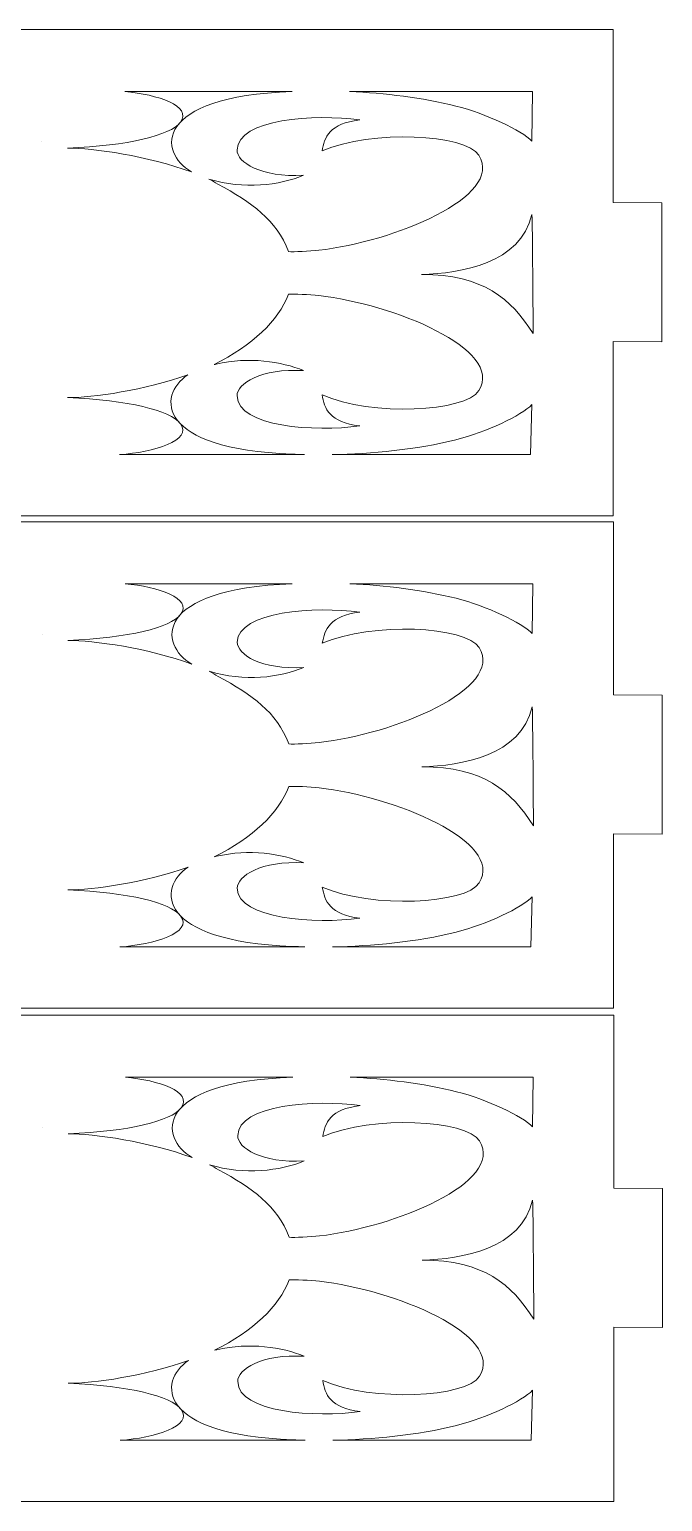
# Model space of a CAD drawing. Header units: millimetres. Extents: x -133 to 298, y -326 to 131.
# Drawn here: x -68.1 to -34.5, y -258.4 to -180.4 of the extents above; entities that cross this region are included whole.
import ezdxf

# ---------------------------------------------------------------- set-up
doc = ezdxf.new("R2010")
doc.units = ezdxf.units.MM
doc.header["$MEASUREMENT"] = 0
doc.layers.add('Layer 1', color=7, linetype='Continuous')

msp = doc.modelspace()

# ---------------------------------------------------------------- linework, layer by layer
at = {"layer": 'Layer 1', "lineweight": 9}
for points, knots in [([(-121.9604, -189.5898), (-121.9604, -189.5898), (-124.5122, -189.6605), (-124.5122, -189.6605), (-124.5122, -189.6605), (-124.5122, -189.6605), (-124.5122, -197.0241), (-124.5122, -197.0241), (-124.5122, -197.0241), (-124.5122, -197.0241), (-121.9631, -197.0711), (-121.9631, -197.0711), (-121.9631, -197.0711), (-121.8039, -201.5983), (-117.1885, -206.0574), (-113.199, -206.1883), (-113.199, -206.1883), (-113.199, -206.1883), (-37.1405, -206.1883), (-37.1405, -206.1883), (-37.1405, -206.1883), (-37.1405, -206.1883), (-37.1405, -206.1572), (-37.1405, -206.1572), (-37.1405, -206.1572), (-37.1405, -206.1572), (-37.1405, -204.6025), (-37.1405, -204.6025), (-37.1405, -204.6025), (-37.1405, -204.6025), (-37.1405, -196.9587), (-37.1405, -196.9587), (-37.1405, -196.9587), (-37.1405, -196.9587), (-34.5521, -196.9758), (-34.5521, -196.9758), (-34.5521, -196.9758), (-34.5521, -196.9758), (-34.5521, -189.6124), (-34.5521, -189.6124), (-34.5521, -189.6124), (-34.5521, -189.6124), (-37.1405, -189.5898), (-37.1405, -189.5898), (-37.1405, -189.5898), (-37.1405, -189.5898), (-37.1405, -182.0059), (-37.1405, -182.0059), (-37.1405, -182.0059), (-37.1405, -182.0059), (-37.1405, -180.4201), (-37.1405, -180.4201), (-37.1405, -180.4201), (-37.1405, -180.4201), (-38.7536, -180.4201), (-38.7536, -180.4201), (-38.7536, -180.4201), (-38.7536, -180.4201), (-112.862, -180.4201), (-112.862, -180.4201), (-112.862, -180.4201), (-112.862, -180.4201), (-112.862, -180.4201), (-112.862, -180.4201), (-112.862, -180.4201), (-115.9804, -180.7547), (-121.7434, -185.3113), (-121.9604, -189.5898)], [0, 0, 0, 0, 0.0555556, 0.0555556, 0.0555556, 0.0555556, 0.1111111, 0.1111111, 0.1111111, 0.1111111, 0.1666667, 0.1666667, 0.1666667, 0.1666667, 0.2222222, 0.2222222, 0.2222222, 0.2222222, 0.2777778, 0.2777778, 0.2777778, 0.2777778, 0.3333333, 0.3333333, 0.3333333, 0.3333333, 0.3888889, 0.3888889, 0.3888889, 0.3888889, 0.4444444, 0.4444444, 0.4444444, 0.4444444, 0.5, 0.5, 0.5, 0.5, 0.5555556, 0.5555556, 0.5555556, 0.5555556, 0.6111111, 0.6111111, 0.6111111, 0.6111111, 0.6666667, 0.6666667, 0.6666667, 0.6666667, 0.7222222, 0.7222222, 0.7222222, 0.7222222, 0.7777778, 0.7777778, 0.7777778, 0.7777778, 0.8333333, 0.8333333, 0.8333333, 0.8333333, 0.8888889, 0.8888889, 0.8888889, 0.8888889, 1, 1, 1, 1]), ([(-41.4372, -186.3433), (-41.4372, -186.3433), (-41.4117, -183.7088), (-41.4117, -183.7088), (-41.4117, -183.7088), (-41.4117, -183.7088), (-51.104, -183.7087), (-51.104, -183.7087)], [0, 0, 0, 0, 0.3333333, 0.3333333, 0.3333333, 0.3333333, 1, 1, 1, 1]), ([(-67.4038, -186.3811), (-67.4038, -186.3811), (-67.4038, -186.3811), (-67.4038, -186.3811), (-67.4038, -186.3811), (-67.4038, -186.3811), (-67.4038, -186.3811), (-67.4038, -186.3811)], [0, 0, 0, 0, 0.3333333, 0.3333333, 0.3333333, 0.3333333, 1, 1, 1, 1]), ([(-47.2886, -193.403), (-45.1994, -193.3414), (-42.0372, -192.8217), (-41.4438, -190.2256), (-41.4438, -190.2256), (-41.4119, -190.0856), (-41.3896, -195.0322), (-41.3688, -196.5307)], [0, 0, 0, 0, 0.3333333, 0.3333333, 0.3333333, 0.3333333, 1, 1, 1, 1]), ([(-52.0291, -202.9427), (-52.0291, -202.9427), (-41.5163, -202.9427), (-41.5163, -202.9427), (-41.5163, -202.9427), (-41.5163, -202.9427), (-41.4372, -200.2936), (-41.4372, -200.2936)], [0, 0, 0, 0, 0.3333333, 0.3333333, 0.3333333, 0.3333333, 1, 1, 1, 1]), ([(-121.9449, -215.6654), (-121.9449, -215.6654), (-124.4967, -215.7361), (-124.4967, -215.7361), (-124.4967, -215.7361), (-124.4967, -215.7361), (-124.4967, -223.0997), (-124.4967, -223.0997), (-124.4967, -223.0997), (-124.4967, -223.0997), (-121.9476, -223.1467), (-121.9476, -223.1467), (-121.9476, -223.1467), (-121.7884, -227.6739), (-117.173, -232.133), (-113.1835, -232.2639), (-113.1835, -232.2639), (-113.1835, -232.2639), (-37.125, -232.2639), (-37.125, -232.2639), (-37.125, -232.2639), (-37.125, -232.2639), (-37.125, -232.2328), (-37.125, -232.2328), (-37.125, -232.2328), (-37.125, -232.2328), (-37.125, -230.6781), (-37.125, -230.6781), (-37.125, -230.6781), (-37.125, -230.6781), (-37.125, -223.0343), (-37.125, -223.0343), (-37.125, -223.0343), (-37.125, -223.0343), (-34.5366, -223.0514), (-34.5366, -223.0514), (-34.5366, -223.0514), (-34.5366, -223.0514), (-34.5366, -215.688), (-34.5366, -215.688), (-34.5366, -215.688), (-34.5366, -215.688), (-37.125, -215.6654), (-37.125, -215.6654), (-37.125, -215.6654), (-37.125, -215.6654), (-37.125, -208.0815), (-37.125, -208.0815), (-37.125, -208.0815), (-37.125, -208.0815), (-37.125, -206.4957), (-37.125, -206.4957), (-37.125, -206.4957), (-37.125, -206.4957), (-38.7381, -206.4957), (-38.7381, -206.4957), (-38.7381, -206.4957), (-38.7381, -206.4957), (-112.8465, -206.4957), (-112.8465, -206.4957), (-112.8465, -206.4957), (-112.8465, -206.4957), (-112.8465, -206.4957), (-112.8465, -206.4957), (-112.8465, -206.4957), (-115.9649, -206.8303), (-121.7279, -211.3869), (-121.9449, -215.6654)], [0, 0, 0, 0, 0.0555556, 0.0555556, 0.0555556, 0.0555556, 0.1111111, 0.1111111, 0.1111111, 0.1111111, 0.1666667, 0.1666667, 0.1666667, 0.1666667, 0.2222222, 0.2222222, 0.2222222, 0.2222222, 0.2777778, 0.2777778, 0.2777778, 0.2777778, 0.3333333, 0.3333333, 0.3333333, 0.3333333, 0.3888889, 0.3888889, 0.3888889, 0.3888889, 0.4444444, 0.4444444, 0.4444444, 0.4444444, 0.5, 0.5, 0.5, 0.5, 0.5555556, 0.5555556, 0.5555556, 0.5555556, 0.6111111, 0.6111111, 0.6111111, 0.6111111, 0.6666667, 0.6666667, 0.6666667, 0.6666667, 0.7222222, 0.7222222, 0.7222222, 0.7222222, 0.7777778, 0.7777778, 0.7777778, 0.7777778, 0.8333333, 0.8333333, 0.8333333, 0.8333333, 0.8888889, 0.8888889, 0.8888889, 0.8888889, 1, 1, 1, 1]), ([(-41.4217, -212.4189), (-41.4217, -212.4189), (-41.3962, -209.7844), (-41.3962, -209.7844), (-41.3962, -209.7844), (-41.3962, -209.7844), (-51.0885, -209.7843), (-51.0885, -209.7843)], [0, 0, 0, 0, 0.3333333, 0.3333333, 0.3333333, 0.3333333, 1, 1, 1, 1]), ([(-67.3883, -212.4567), (-67.3883, -212.4567), (-67.3883, -212.4567), (-67.3883, -212.4567), (-67.3883, -212.4567), (-67.3883, -212.4567), (-67.3883, -212.4567), (-67.3883, -212.4567)], [0, 0, 0, 0, 0.3333333, 0.3333333, 0.3333333, 0.3333333, 1, 1, 1, 1]), ([(-47.2731, -219.4786), (-45.1839, -219.417), (-42.0217, -218.8973), (-41.4283, -216.3012), (-41.4283, -216.3012), (-41.3964, -216.1612), (-41.3741, -221.1078), (-41.3533, -222.6063)], [0, 0, 0, 0, 0.3333333, 0.3333333, 0.3333333, 0.3333333, 1, 1, 1, 1]), ([(-52.0136, -229.0183), (-52.0136, -229.0183), (-41.5008, -229.0183), (-41.5008, -229.0183), (-41.5008, -229.0183), (-41.5008, -229.0183), (-41.4217, -226.3692), (-41.4217, -226.3692)], [0, 0, 0, 0, 0.3333333, 0.3333333, 0.3333333, 0.3333333, 1, 1, 1, 1]), ([(-121.9256, -241.801), (-121.9256, -241.801), (-124.4774, -241.8717), (-124.4774, -241.8717), (-124.4774, -241.8717), (-124.4774, -241.8717), (-124.4774, -249.2353), (-124.4774, -249.2353), (-124.4774, -249.2353), (-124.4774, -249.2353), (-121.9283, -249.2823), (-121.9283, -249.2823), (-121.9283, -249.2823), (-121.7691, -253.8095), (-117.1537, -258.2686), (-113.1642, -258.3995), (-113.1642, -258.3995), (-113.1642, -258.3995), (-37.1057, -258.3995), (-37.1057, -258.3995), (-37.1057, -258.3995), (-37.1057, -258.3995), (-37.1057, -258.3684), (-37.1057, -258.3684), (-37.1057, -258.3684), (-37.1057, -258.3684), (-37.1057, -256.8137), (-37.1057, -256.8137), (-37.1057, -256.8137), (-37.1057, -256.8137), (-37.1057, -249.1699), (-37.1057, -249.1699), (-37.1057, -249.1699), (-37.1057, -249.1699), (-34.5173, -249.187), (-34.5173, -249.187), (-34.5173, -249.187), (-34.5173, -249.187), (-34.5173, -241.8236), (-34.5173, -241.8236), (-34.5173, -241.8236), (-34.5173, -241.8236), (-37.1057, -241.801), (-37.1057, -241.801), (-37.1057, -241.801), (-37.1057, -241.801), (-37.1057, -234.2171), (-37.1057, -234.2171), (-37.1057, -234.2171), (-37.1057, -234.2171), (-37.1057, -232.6313), (-37.1057, -232.6313), (-37.1057, -232.6313), (-37.1057, -232.6313), (-38.7188, -232.6313), (-38.7188, -232.6313), (-38.7188, -232.6313), (-38.7188, -232.6313), (-112.8272, -232.6313), (-112.8272, -232.6313), (-112.8272, -232.6313), (-112.8272, -232.6313), (-112.8272, -232.6313), (-112.8272, -232.6313), (-112.8272, -232.6313), (-115.9456, -232.9659), (-121.7086, -237.5225), (-121.9256, -241.801)], [0, 0, 0, 0, 0.0555556, 0.0555556, 0.0555556, 0.0555556, 0.1111111, 0.1111111, 0.1111111, 0.1111111, 0.1666667, 0.1666667, 0.1666667, 0.1666667, 0.2222222, 0.2222222, 0.2222222, 0.2222222, 0.2777778, 0.2777778, 0.2777778, 0.2777778, 0.3333333, 0.3333333, 0.3333333, 0.3333333, 0.3888889, 0.3888889, 0.3888889, 0.3888889, 0.4444444, 0.4444444, 0.4444444, 0.4444444, 0.5, 0.5, 0.5, 0.5, 0.5555556, 0.5555556, 0.5555556, 0.5555556, 0.6111111, 0.6111111, 0.6111111, 0.6111111, 0.6666667, 0.6666667, 0.6666667, 0.6666667, 0.7222222, 0.7222222, 0.7222222, 0.7222222, 0.7777778, 0.7777778, 0.7777778, 0.7777778, 0.8333333, 0.8333333, 0.8333333, 0.8333333, 0.8888889, 0.8888889, 0.8888889, 0.8888889, 1, 1, 1, 1]), ([(-41.4024, -238.5545), (-41.4024, -238.5545), (-41.3769, -235.92), (-41.3769, -235.92), (-41.3769, -235.92), (-41.3769, -235.92), (-51.0692, -235.9199), (-51.0692, -235.9199)], [0, 0, 0, 0, 0.3333333, 0.3333333, 0.3333333, 0.3333333, 1, 1, 1, 1]), ([(-67.369, -238.5923), (-67.369, -238.5923), (-67.369, -238.5923), (-67.369, -238.5923), (-67.369, -238.5923), (-67.369, -238.5923), (-67.369, -238.5923), (-67.369, -238.5923)], [0, 0, 0, 0, 0.3333333, 0.3333333, 0.3333333, 0.3333333, 1, 1, 1, 1]), ([(-47.2538, -245.6142), (-45.1646, -245.5526), (-42.0024, -245.0329), (-41.409, -242.4368), (-41.409, -242.4368), (-41.3771, -242.2968), (-41.3548, -247.2434), (-41.334, -248.7419)], [0, 0, 0, 0, 0.3333333, 0.3333333, 0.3333333, 0.3333333, 1, 1, 1, 1]), ([(-51.9943, -255.1539), (-51.9943, -255.1539), (-41.4815, -255.1539), (-41.4815, -255.1539), (-41.4815, -255.1539), (-41.4815, -255.1539), (-41.4024, -252.5048), (-41.4024, -252.5048)], [0, 0, 0, 0, 0.3333333, 0.3333333, 0.3333333, 0.3333333, 1, 1, 1, 1])]:
    msp.add_open_spline(points, degree=3, knots=knots, dxfattribs=at)
for points in [[(-54.1511, -183.7087), (-54.1511, -183.7087), (-63.0145, -183.7087), (-63.0145, -183.7087)], [(-63.0145, -183.7087), (-61.2732, -183.8636), (-59.4175, -184.4768), (-60.0671, -185.3329)], [(-63.0145, -183.7087), (-61.2732, -183.8636), (-59.4175, -184.4768), (-60.0671, -185.3329)], [(-59.4768, -187.9661), (-61.2486, -186.9361), (-61.5471, -183.9804), (-54.1511, -183.7087)], [(-51.104, -183.7087), (-49.2512, -183.7896), (-47.2256, -184.0377), (-45.4728, -184.4777)], [(-45.4728, -184.4777), (-43.8435, -184.8864), (-41.9909, -185.7717), (-41.4372, -186.3433)], [(-60.0671, -185.3329), (-60.6088, -186.0463), (-62.8184, -186.572), (-66.0485, -186.7127)], [(-50.566, -185.2144), (-52.9303, -184.8852), (-57.0267, -185.1588), (-57.0648, -186.802)], [(-52.5611, -186.8581), (-52.4434, -186.1401), (-52.1568, -185.3927), (-50.566, -185.2144)], [(-44.2476, -187.0876), (-44.9482, -185.9561), (-49.9251, -185.712), (-52.5611, -186.8581)], [(-67.4038, -186.3811), (-67.4038, -186.3811), (-67.4038, -186.3811), (-67.4038, -186.3811)], [(-66.0485, -186.7127), (-64.6895, -186.6984), (-61.7458, -187.1293), (-59.4768, -187.9661)], [(-57.0648, -186.802), (-57.0792, -187.4477), (-55.8009, -188.2776), (-53.5391, -188.1431)], [(-52.7319, -192.1151), (-48.7992, -191.6832), (-42.8924, -189.2779), (-44.2476, -187.0876)], [(-59.4768, -187.9661), (-59.4768, -187.9661), (-59.4768, -187.9661), (-59.4768, -187.9661)], [(-59.4768, -187.9661), (-59.4768, -187.9661), (-59.4768, -187.9661), (-59.4768, -187.9661)], [(-53.5391, -188.1431), (-54.798, -188.6715), (-56.7158, -188.916), (-58.5508, -188.3449)], [(-58.5508, -188.3449), (-58.5508, -188.3449), (-58.5508, -188.3449), (-58.5508, -188.3449)], [(-58.5508, -188.3449), (-58.374, -188.4268), (-58.2442, -188.5248), (-58.0838, -188.6118)], [(-58.5508, -188.3449), (-58.5508, -188.3449), (-58.5508, -188.3449), (-58.5508, -188.3449)], [(-58.5508, -188.3449), (-58.374, -188.4268), (-58.2442, -188.5248), (-58.0838, -188.6118)], [(-58.0838, -188.6118), (-56.2801, -189.5913), (-54.9864, -190.4868), (-54.3351, -192.1912)], [(-54.3351, -192.1912), (-54.0562, -192.2131), (-53.2277, -192.1695), (-52.7319, -192.1151)], [(-41.3689, -196.5307), (-42.5533, -194.6842), (-44.0014, -193.403), (-47.2886, -193.403)], [(-54.3351, -194.4458), (-54.8796, -195.87), (-56.2452, -197.1485), (-58.2846, -198.1755)], [(-52.7319, -194.522), (-53.2277, -194.4675), (-54.0562, -194.4239), (-54.3351, -194.4458)], [(-44.2476, -199.5495), (-42.8924, -197.3592), (-48.7992, -194.9537), (-52.7319, -194.522)], [(-58.1625, -198.1451), (-56.4658, -197.7399), (-54.6959, -198.0086), (-53.5391, -198.4938)], [(-59.6747, -198.7171), (-61.9189, -199.5149), (-64.7232, -199.9381), (-66.0485, -199.9245)], [(-54.1513, -202.9134), (-61.3349, -202.6498), (-61.3089, -199.8195), (-59.6747, -198.7171)], [(-59.6747, -198.7171), (-59.6747, -198.7171), (-59.6747, -198.7171), (-59.6747, -198.7171)], [(-59.6747, -198.7171), (-59.6747, -198.7171), (-59.6747, -198.7171), (-59.6747, -198.7171)], [(-58.2846, -198.1755), (-58.2434, -198.1649), (-58.2027, -198.1549), (-58.1625, -198.1451)], [(-58.2846, -198.1755), (-58.2434, -198.1649), (-58.2027, -198.1549), (-58.1625, -198.1451)], [(-58.2846, -198.1755), (-58.2846, -198.1755), (-58.2846, -198.1755), (-58.2846, -198.1755)], [(-58.2846, -198.1755), (-58.2846, -198.1755), (-58.2846, -198.1755), (-58.2846, -198.1755)], [(-53.5391, -198.4938), (-55.8009, -198.3594), (-57.0792, -199.1895), (-57.0648, -199.8351)], [(-52.5611, -199.7789), (-49.9251, -200.9252), (-44.9482, -200.6811), (-44.2476, -199.5495)], [(-66.0485, -199.9245), (-62.8184, -200.0651), (-60.6088, -200.5907), (-60.0671, -201.3041)], [(-57.0648, -199.8351), (-57.0267, -201.4784), (-52.9303, -201.7519), (-50.566, -201.4227)], [(-50.566, -201.4227), (-52.1568, -201.2442), (-52.4434, -200.497), (-52.5611, -199.7789)], [(-41.4372, -200.2936), (-41.9909, -200.8652), (-43.8435, -201.7507), (-45.4728, -202.1594)], [(-60.0671, -201.3041), (-59.3913, -202.1954), (-61.4878, -202.8197), (-63.2832, -202.9429)], [(-45.4728, -202.1594), (-47.5209, -202.6735), (-49.9504, -202.8997), (-52.0291, -202.9427)], [(-63.2832, -202.9429), (-63.2832, -202.9429), (-53.4816, -202.9427), (-53.4816, -202.9427)], [(-53.4816, -202.9427), (-53.7125, -202.9389), (-53.9389, -202.9212), (-54.1513, -202.9134)], [(-53.4816, -202.9427), (-53.7125, -202.9389), (-53.9389, -202.9212), (-54.1513, -202.9134)], [(-52.0291, -202.9427), (-52.0291, -202.9427), (-52.0291, -202.9427), (-52.0291, -202.9427)], [(-52.0291, -202.9427), (-52.0291, -202.9427), (-52.0291, -202.9427), (-52.0291, -202.9427)], [(-54.1356, -209.7843), (-54.1356, -209.7843), (-62.999, -209.7843), (-62.999, -209.7843)], [(-62.999, -209.7843), (-61.2577, -209.9392), (-59.402, -210.5524), (-60.0516, -211.4085)], [(-62.999, -209.7843), (-61.2577, -209.9392), (-59.402, -210.5524), (-60.0516, -211.4085)], [(-59.4613, -214.0417), (-61.2331, -213.0117), (-61.5316, -210.056), (-54.1356, -209.7843)], [(-51.0885, -209.7843), (-49.2357, -209.8652), (-47.2101, -210.1133), (-45.4573, -210.5533)], [(-50.5505, -211.29), (-52.9148, -210.9608), (-57.0112, -211.2344), (-57.0493, -212.8776)], [(-52.5456, -212.9337), (-52.4279, -212.2157), (-52.1413, -211.4683), (-50.5505, -211.29)], [(-45.4573, -210.5533), (-43.828, -210.962), (-41.9754, -211.8473), (-41.4217, -212.4189)], [(-60.0516, -211.4085), (-60.5933, -212.1219), (-62.8029, -212.6476), (-66.033, -212.7883)], [(-44.2321, -213.1632), (-44.9327, -212.0317), (-49.9096, -211.7876), (-52.5456, -212.9337)], [(-67.3883, -212.4567), (-67.3883, -212.4567), (-67.3883, -212.4567), (-67.3883, -212.4567)], [(-66.033, -212.7883), (-64.674, -212.774), (-61.7303, -213.2049), (-59.4613, -214.0417)], [(-57.0493, -212.8776), (-57.0637, -213.5233), (-55.7854, -214.3532), (-53.5236, -214.2187)], [(-52.7164, -218.1907), (-48.7837, -217.7588), (-42.8769, -215.3535), (-44.2321, -213.1632)], [(-59.4613, -214.0417), (-59.4613, -214.0417), (-59.4613, -214.0417), (-59.4613, -214.0417)], [(-59.4613, -214.0417), (-59.4613, -214.0417), (-59.4613, -214.0417), (-59.4613, -214.0417)], [(-53.5236, -214.2187), (-54.7825, -214.7471), (-56.7003, -214.9916), (-58.5353, -214.4205)], [(-58.5353, -214.4205), (-58.5353, -214.4205), (-58.5353, -214.4205), (-58.5353, -214.4205)], [(-58.5353, -214.4205), (-58.3585, -214.5024), (-58.2287, -214.6004), (-58.0683, -214.6874)], [(-58.5353, -214.4205), (-58.5353, -214.4205), (-58.5353, -214.4205), (-58.5353, -214.4205)], [(-58.5353, -214.4205), (-58.3585, -214.5024), (-58.2287, -214.6004), (-58.0683, -214.6874)], [(-58.0683, -214.6874), (-56.2646, -215.6669), (-54.9709, -216.5624), (-54.3196, -218.2668)], [(-54.3196, -218.2668), (-54.0407, -218.2887), (-53.2122, -218.2451), (-52.7164, -218.1907)], [(-41.3534, -222.6063), (-42.5378, -220.7598), (-43.9859, -219.4786), (-47.2731, -219.4786)], [(-54.3196, -220.5214), (-54.8641, -221.9456), (-56.2297, -223.2241), (-58.2691, -224.2511)], [(-52.7164, -220.5976), (-53.2122, -220.5431), (-54.0407, -220.4995), (-54.3196, -220.5214)], [(-44.2321, -225.6251), (-42.8769, -223.4348), (-48.7837, -221.0293), (-52.7164, -220.5976)], [(-58.2691, -224.2511), (-58.2279, -224.2405), (-58.1872, -224.2305), (-58.147, -224.2207)], [(-58.2691, -224.2511), (-58.2279, -224.2405), (-58.1872, -224.2305), (-58.147, -224.2207)], [(-58.2691, -224.2511), (-58.2691, -224.2511), (-58.2691, -224.2511), (-58.2691, -224.2511)], [(-58.2691, -224.2511), (-58.2691, -224.2511), (-58.2691, -224.2511), (-58.2691, -224.2511)], [(-58.147, -224.2207), (-56.4503, -223.8155), (-54.6804, -224.0842), (-53.5236, -224.5694)], [(-53.5236, -224.5694), (-55.7854, -224.435), (-57.0637, -225.2651), (-57.0493, -225.9107)], [(-59.6592, -224.7927), (-61.9034, -225.5905), (-64.7077, -226.0137), (-66.033, -226.0001)], [(-54.1358, -228.989), (-61.3194, -228.7254), (-61.2934, -225.8951), (-59.6592, -224.7927)], [(-59.6592, -224.7927), (-59.6592, -224.7927), (-59.6592, -224.7927), (-59.6592, -224.7927)], [(-59.6592, -224.7927), (-59.6592, -224.7927), (-59.6592, -224.7927), (-59.6592, -224.7927)], [(-66.033, -226.0001), (-62.8029, -226.1407), (-60.5933, -226.6663), (-60.0516, -227.3797)], [(-57.0493, -225.9107), (-57.0112, -227.554), (-52.9148, -227.8275), (-50.5505, -227.4983)], [(-52.5456, -225.8545), (-49.9096, -227.0008), (-44.9327, -226.7567), (-44.2321, -225.6251)], [(-50.5505, -227.4983), (-52.1413, -227.3198), (-52.4279, -226.5726), (-52.5456, -225.8545)], [(-41.4217, -226.3692), (-41.9754, -226.9408), (-43.828, -227.8263), (-45.4573, -228.235)], [(-60.0516, -227.3797), (-59.3758, -228.271), (-61.4723, -228.8953), (-63.2677, -229.0185)], [(-45.4573, -228.235), (-47.5054, -228.7491), (-49.9349, -228.9753), (-52.0136, -229.0183)], [(-63.2677, -229.0185), (-63.2677, -229.0185), (-53.4661, -229.0183), (-53.4661, -229.0183)], [(-53.4661, -229.0183), (-53.697, -229.0145), (-53.9234, -228.9968), (-54.1358, -228.989)], [(-53.4661, -229.0183), (-53.697, -229.0145), (-53.9234, -228.9968), (-54.1358, -228.989)], [(-52.0136, -229.0183), (-52.0136, -229.0183), (-52.0136, -229.0183), (-52.0136, -229.0183)], [(-52.0136, -229.0183), (-52.0136, -229.0183), (-52.0136, -229.0183), (-52.0136, -229.0183)], [(-54.1163, -235.9199), (-54.1163, -235.9199), (-62.9797, -235.9199), (-62.9797, -235.9199)], [(-62.9797, -235.9199), (-61.2384, -236.0748), (-59.3827, -236.688), (-60.0323, -237.5441)], [(-62.9797, -235.9199), (-61.2384, -236.0748), (-59.3827, -236.688), (-60.0323, -237.5441)], [(-59.442, -240.1773), (-61.2138, -239.1473), (-61.5123, -236.1916), (-54.1163, -235.9199)], [(-51.0692, -235.9199), (-49.2164, -236.0008), (-47.1908, -236.2489), (-45.438, -236.6889)], [(-45.438, -236.6889), (-43.8087, -237.0976), (-41.9561, -237.9829), (-41.4024, -238.5545)], [(-60.0323, -237.5441), (-60.574, -238.2575), (-62.7836, -238.7832), (-66.0137, -238.9239)], [(-50.5312, -237.4256), (-52.8955, -237.0964), (-56.9919, -237.37), (-57.03, -239.0132)], [(-52.5263, -239.0693), (-52.4086, -238.3513), (-52.122, -237.6039), (-50.5312, -237.4256)], [(-67.369, -238.5923), (-67.369, -238.5923), (-67.369, -238.5923), (-67.369, -238.5923)], [(-44.2128, -239.2988), (-44.9134, -238.1673), (-49.8903, -237.9232), (-52.5263, -239.0693)], [(-66.0137, -238.9239), (-64.6547, -238.9096), (-61.711, -239.3405), (-59.442, -240.1773)], [(-57.03, -239.0132), (-57.0444, -239.6589), (-55.7661, -240.4888), (-53.5043, -240.3543)], [(-52.6971, -244.3263), (-48.7644, -243.8944), (-42.8576, -241.4891), (-44.2128, -239.2988)], [(-59.442, -240.1773), (-59.442, -240.1773), (-59.442, -240.1773), (-59.442, -240.1773)], [(-59.442, -240.1773), (-59.442, -240.1773), (-59.442, -240.1773), (-59.442, -240.1773)], [(-53.5043, -240.3543), (-54.7632, -240.8827), (-56.681, -241.1272), (-58.516, -240.5561)], [(-58.516, -240.5561), (-58.516, -240.5561), (-58.516, -240.5561), (-58.516, -240.5561)], [(-58.516, -240.5561), (-58.3392, -240.638), (-58.2094, -240.736), (-58.049, -240.823)], [(-58.516, -240.5561), (-58.516, -240.5561), (-58.516, -240.5561), (-58.516, -240.5561)], [(-58.516, -240.5561), (-58.3392, -240.638), (-58.2094, -240.736), (-58.049, -240.823)], [(-58.049, -240.823), (-56.2453, -241.8025), (-54.9516, -242.698), (-54.3003, -244.4024)], [(-54.3003, -244.4024), (-54.0214, -244.4243), (-53.1929, -244.3807), (-52.6971, -244.3263)], [(-41.3341, -248.7419), (-42.5185, -246.8954), (-43.9666, -245.6142), (-47.2538, -245.6142)], [(-54.3003, -246.657), (-54.8448, -248.0812), (-56.2104, -249.3597), (-58.2498, -250.3867)], [(-52.6971, -246.7332), (-53.1929, -246.6787), (-54.0214, -246.6351), (-54.3003, -246.657)], [(-44.2128, -251.7607), (-42.8576, -249.5704), (-48.7644, -247.1649), (-52.6971, -246.7332)], [(-58.1277, -250.3563), (-56.431, -249.9511), (-54.6611, -250.2198), (-53.5043, -250.705)], [(-59.6399, -250.9283), (-61.8841, -251.7261), (-64.6884, -252.1493), (-66.0137, -252.1357)], [(-54.1165, -255.1246), (-61.3001, -254.861), (-61.2741, -252.0307), (-59.6399, -250.9283)], [(-59.6399, -250.9283), (-59.6399, -250.9283), (-59.6399, -250.9283), (-59.6399, -250.9283)], [(-59.6399, -250.9283), (-59.6399, -250.9283), (-59.6399, -250.9283), (-59.6399, -250.9283)], [(-58.2498, -250.3867), (-58.2086, -250.3761), (-58.1679, -250.3661), (-58.1277, -250.3563)], [(-58.2498, -250.3867), (-58.2086, -250.3761), (-58.1679, -250.3661), (-58.1277, -250.3563)], [(-58.2498, -250.3867), (-58.2498, -250.3867), (-58.2498, -250.3867), (-58.2498, -250.3867)], [(-58.2498, -250.3867), (-58.2498, -250.3867), (-58.2498, -250.3867), (-58.2498, -250.3867)], [(-53.5043, -250.705), (-55.7661, -250.5706), (-57.0444, -251.4007), (-57.03, -252.0463)], [(-52.5263, -251.9901), (-49.8903, -253.1364), (-44.9134, -252.8923), (-44.2128, -251.7607)], [(-66.0137, -252.1357), (-62.7836, -252.2763), (-60.574, -252.8019), (-60.0323, -253.5153)], [(-57.03, -252.0463), (-56.9919, -253.6896), (-52.8955, -253.9631), (-50.5312, -253.6339)], [(-50.5312, -253.6339), (-52.122, -253.4554), (-52.4086, -252.7082), (-52.5263, -251.9901)], [(-41.4024, -252.5048), (-41.9561, -253.0764), (-43.8087, -253.9619), (-45.438, -254.3706)], [(-60.0323, -253.5153), (-59.3565, -254.4066), (-61.453, -255.0309), (-63.2484, -255.1541)], [(-45.438, -254.3706), (-47.4861, -254.8847), (-49.9156, -255.1109), (-51.9943, -255.1539)], [(-63.2484, -255.1541), (-63.2484, -255.1541), (-53.4468, -255.1539), (-53.4468, -255.1539)], [(-53.4468, -255.1539), (-53.6777, -255.1501), (-53.9041, -255.1324), (-54.1165, -255.1246)], [(-53.4468, -255.1539), (-53.6777, -255.1501), (-53.9041, -255.1324), (-54.1165, -255.1246)], [(-51.9943, -255.1539), (-51.9943, -255.1539), (-51.9943, -255.1539), (-51.9943, -255.1539)], [(-51.9943, -255.1539), (-51.9943, -255.1539), (-51.9943, -255.1539), (-51.9943, -255.1539)]]:
    msp.add_open_spline(points, degree=3, dxfattribs=at)

doc.saveas('drawing.dxf')
